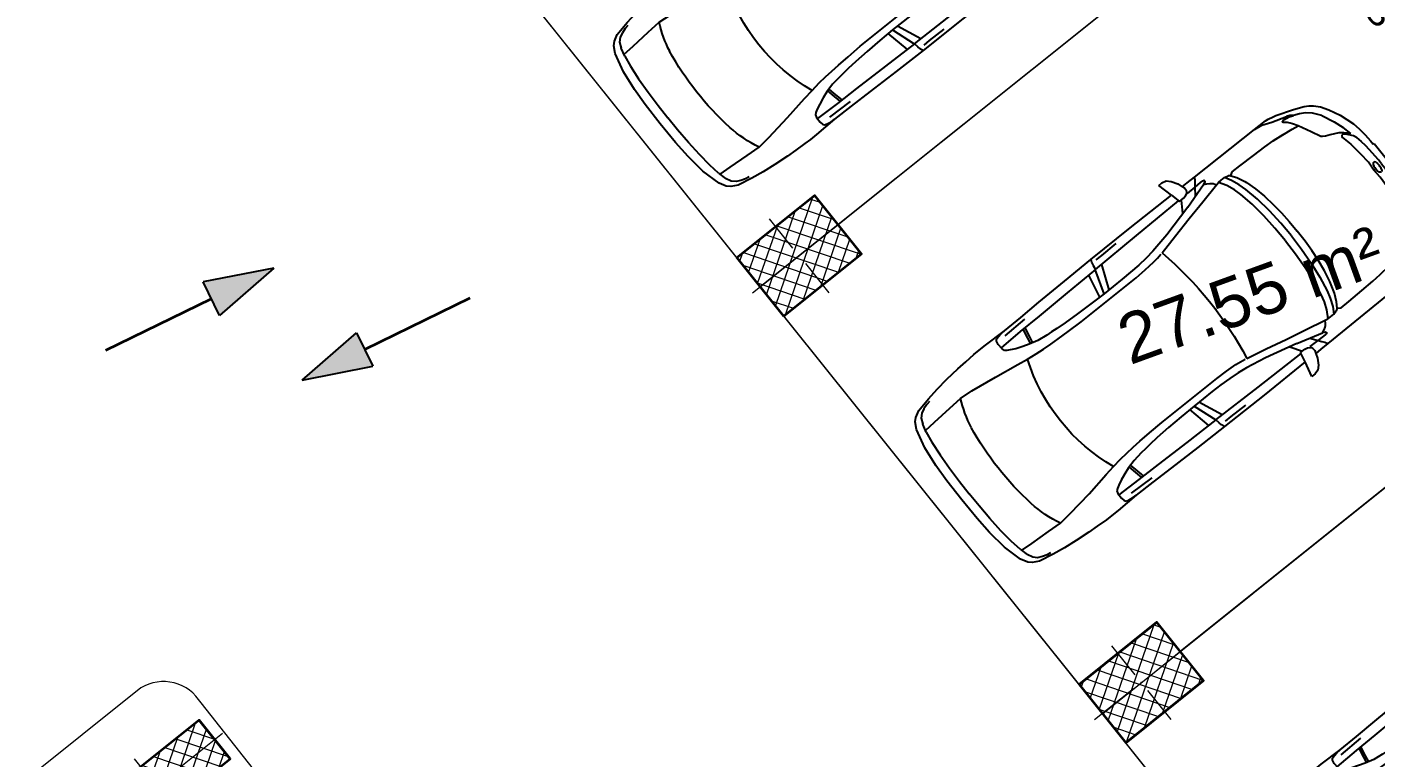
# Model space of a CAD drawing. Header units: metres. Extents: x 7511783 to 7512372, y 4692307 to 4692611.
# Drawn here: x 7511982.96 to 7511993.78, y 4692561.11 to 4692566.97 of the extents above; entities that cross this region are included whole.
import ezdxf

# ---------------------------------------------------------------- set-up
doc = ezdxf.new("R2010")
doc.units = ezdxf.units.M
doc.layers.get('0').update_dxf_attribs({"lineweight": 0})
for name, color, linetype, lineweight in [('A - Fill Zone_Pen_No__1', 7, 'Continuous', 0), ('A - Shtyllat', 7, 'Continuous', 0), ('A - Shtyllat_Pen_No__1', 7, 'Continuous', 0), ('A - Shtyllat_Pen_No__7', 7, 'Continuous', 0), ('A -Polyline', 7, 'Continuous', 0), ('A -Polyline_Pen_No__1', 7, 'Continuous', 0), ('A -Polyline_Pen_No__48', 14, 'Continuous', 0), ('A -Polyline_Pen_No__8', 14, 'Continuous', 0), ('A1 - Bodrumi -1', 7, 'Continuous', 0), ('A1 - Bodrumi -1_Pen_No__42', 8, 'Continuous', 0), ('garazhat-netw', 1, 'Continuous', 0), ('Interior - Furniture _Pen_No__42', 8, 'Continuous', 0)]:
    doc.layers.add(name, color=color, linetype=linetype, lineweight=lineweight)
doc.styles.add('GENERATED_STYLE_1', font='arial.ttf')
doc.styles.get("Standard").update_dxf_attribs({"font": 'arial.ttf'})
pattern_1 = [(44.99999999999998, (0, 0), (-68.94290863686237, 68.94290863686243), []), (135.0000000000001, (0, 0), (68.94290863686219, 68.94290863686261), [])]

# ---------------------------------------------------------------- blocks, each defined once
blk = doc.blocks.new('Slab_6', base_point=(63264.51523607764, -68393.3326743771))
at = {"layer": 'A1 - Bodrumi -1_Pen_No__42', "color": 8, "linetype": 'Continuous', "lineweight": 25, "flags": 128}
blk.add_lwpolyline([(63264.51523607764, -68393.3326743771), (83257.00457082294, -63909.70114019907), (75456.13369070938, -29146.91751099753, 0.0021919497620864), (57048.23205081843, -33332.54687322022), (60252.72529317138, -47612.63264707229), (58637.28843211705, -47925.70844958309), (58785.1422201114, -48589.27355840802), (58818.69832244765, -48581.63779186852)], format="xyb", close=True, dxfattribs=at)
blk = doc.blocks.new('Column_163', base_point=(73274.69880512588, -47399.49129714227))
at = {"layer": 'A - Shtyllat', "linetype": 'Continuous', "lineweight": 0}
h = blk.add_hatch(dxfattribs=at)
h.set_pattern_fill('CONCRETE_BLOCK', color=18, style=0, pattern_type=2)
h.set_pattern_definition(pattern_1)
h.paths.add_polyline_path([(72950.09262046369, -47779.79489281166), (73730.6799886739, -47604.62822763055), (73599.30498978807, -47019.1877014729), (72818.71762157786, -47194.35436665402)])
at = {"layer": 'A - Shtyllat_Pen_No__1', "color": 7, "linetype": 'Continuous', "lineweight": 13}
for p, q in [((73257.18213860778, -47321.43256032126), (73191.49463916484, -47028.71229724243)), ((73352.7575419469, -47381.97463062417), (73743.051226052, -47294.39129803362)), ((73196.64006830486, -47417.0079636604), (72806.34638419976, -47504.59129625095)), ((73292.21547164398, -47477.5500339633), (73357.90297108692, -47770.27029704213))]:
    blk.add_line(p, q, dxfattribs=at)
blk.add_point((73274.69880512588, -47399.49129714227), dxfattribs=at)
at = {"layer": 'A - Shtyllat_Pen_No__7', "color": 7, "linetype": 'Continuous', "lineweight": 35, "flags": 128}
blk.add_lwpolyline([(72950.09262046369, -47779.79489281166), (73730.6799886739, -47604.62822763055), (73599.30498978807, -47019.1877014729), (72818.71762157786, -47194.35436665402)], close=True, dxfattribs=at)
blk = doc.blocks.new('Column_165', base_point=(72312.8686360708, -43113.33057385855))
at = {"layer": 'A - Shtyllat', "linetype": 'Continuous', "lineweight": 0}
h = blk.add_hatch(dxfattribs=at)
h.set_pattern_fill('CONCRETE_BLOCK', color=18, style=0, pattern_type=2)
h.set_pattern_definition(pattern_1)
h.paths.add_polyline_path([(71988.2624514086, -43493.63416952793), (72768.8498196188, -43318.46750434682), (72637.47482073298, -42733.02697818917), (71856.88745252277, -42908.19364337028)])
at = {"layer": 'A - Shtyllat_Pen_No__1', "color": 7, "linetype": 'Continuous', "lineweight": 13}
for p, q in [((72295.35196955268, -43035.27183703754), (72229.66447010975, -42742.5515739587)), ((72390.9273728918, -43095.81390734044), (72781.22105699692, -43008.23057474989)), ((72234.80989924977, -43130.84724037667), (71844.51621514467, -43218.43057296722)), ((72330.3853025889, -43191.38931067957), (72396.07280203182, -43484.1095737584))]:
    blk.add_line(p, q, dxfattribs=at)
blk.add_point((72312.8686360708, -43113.33057385855), dxfattribs=at)
at = {"layer": 'A - Shtyllat_Pen_No__7', "color": 7, "linetype": 'Continuous', "lineweight": 35, "flags": 128}
blk.add_lwpolyline([(71988.2624514086, -43493.63416952793), (72768.8498196188, -43318.46750434682), (72637.47482073298, -42733.02697818917), (71856.88745252277, -42908.19364337028)], close=True, dxfattribs=at)
blk = doc.blocks.new('Column_174', base_point=(65806.27201621678, -44675.92883470222))
at = {"layer": 'A - Shtyllat', "linetype": 'Continuous', "lineweight": 0}
h = blk.add_hatch(dxfattribs=at)
h.set_pattern_fill('CONCRETE_BLOCK', color=18, style=0, pattern_type=2)
h.set_pattern_definition(pattern_1)
h.paths.add_polyline_path([(65264.62315635442, -45002.45067564063), (66435.5042086697, -44739.70067786894), (66347.92087607914, -44349.40699376384), (65177.03982376385, -44612.15699153552)])
at = {"layer": 'A - Shtyllat_Pen_No__1', "color": 7, "linetype": 'Continuous', "lineweight": 13}
for p, q in [((65788.75534969868, -44597.87009788121), (65744.96368340339, -44402.72325582866)), ((65884.33075303781, -44658.41216818412), (66469.77127919545, -44527.03716929828)), ((65728.21327939576, -44693.44550122034), (65142.7727532381, -44824.82050010618)), ((65823.78868273488, -44753.98757152325), (65867.58034903018, -44949.13441357581))]:
    blk.add_line(p, q, dxfattribs=at)
blk.add_point((65806.27201621678, -44675.92883470222), dxfattribs=at)
at = {"layer": 'A - Shtyllat_Pen_No__7', "color": 7, "linetype": 'Continuous', "lineweight": 35, "flags": 128}
blk.add_lwpolyline([(65264.62315635442, -45002.45067564063), (66435.5042086697, -44739.70067786894), (66347.92087607914, -44349.40699376384), (65177.03982376385, -44612.15699153552)], close=True, dxfattribs=at)
blk = doc.blocks.new('Car 05 22')
at = {"layer": 'Interior - Furniture _Pen_No__42', "color": 8, "linetype": 'Continuous', "lineweight": 25}
for p, q in [((1961.117547741, 983.221158223), (1928.938242309, 983.221158223)), ((1928.938242309, 983.221158223), (1957.843908175, 858.0544967500001)), ((1996.903176747, 974.9060932165999), (1961.117547741, 983.221158223)), ((2026.89661068, 945.007687052), (1996.903176747, 974.9060932165999)), ((2054.5732194, 897.577022836), (2026.89661068, 945.007687052)), ((2067.91700908, 857.6794056350001), (2054.5732194, 897.577022836)), ((-706.3378894982, 775.7872218095), (-757.6903274910002, 747.022066986)), ((-585.227090103, 801.027979058), (-706.3378894982, 775.7872218095)), ((-664.8727541800001, 760.961322365), (-701.0941271610001, 743.2591195180001)), ((-626.571782751, 772.4860242179999), (-664.8727541800001, 760.961322365)), ((-594.8871138119998, 778.4895580349998), (-626.571782751, 772.4860242179999)), ((-483.1389679684001, 817.2581826864), (-585.227090103, 801.027979058)), ((-372.3345973750002, 830.229933465), (-483.1389679684001, 817.2581826864)), ((-251.752794228, 841.043733947), (-372.3345973750002, 830.229933465)), ((-168.2198443133, 844.6061713611999), (-251.752794228, 841.043733947)), ((-78.35772569479998, 850.6357850930001), (-168.2198443133, 844.6061713611999)), ((-24.036324899, 852.2918850640001), (-78.35772569479998, 850.6357850930001)), ((40.3182760438, 852.3336850629998), (-24.036324899, 852.2918850640001)), ((230.8030912739, 845.5192631063), (40.3182760438, 852.3336850629998)), ((124.560977278, 791.3967861309999), (129.0398444, 820.4687779309999)), ((125.693926866, 743.8968737240001), (124.560977278, 791.3967861309999)), ((327.3887276080001, 761.920895626), (125.394377448, 756.455747737)), ((129.0398444, 820.4687779309999), (138.886242882, 832.3883788069998)), ((138.886242882, 832.3883788069998), (165.168377873, 840.275885275)), ((165.168377873, 840.275885275), (194.733578306, 844.324685204)), ((194.733578306, 844.324685204), (230.803091274, 845.519263106)), ((210.873013229, 809.2317387879999), (418.0703055720001, 816.1926024380003)), ((400.0158099590001, 847.596806379), (230.8030912739, 845.5192631063)), ((521.9507803269998, 764.6728959719999), (327.3887276080001, 761.920895626)), ((355.2943663540001, 762.315609428), (339.1227247570001, 683.1192857359999)), ((373.4006373970002, 762.5717151969999), (357.2289958010001, 683.375391506)), ((590.7241636140001, 851.6786068920001), (400.0158099590001, 847.596806379)), ((813.627009446, 769.327996556), (521.9507803269998, 764.6728959719999)), ((856.5325990199999, 856.169707455), (590.7241636140001, 851.6786068920001)), ((1108.59023357, 773.98329714), (813.627009446, 769.327996556)), ((1129.8609284, 858.5331077519999), (856.5325990199999, 856.169707455)), ((1036.25651944, 772.8416796290002), (996.5002997029998, 578.7916468290002)), ((1041.96657906, 578.0240872360001), (1107.56627095, 773.967136299)), ((1173.32542975, 774.895061201), (1090.33970038, 577.89253068)), ((1115.14443198, 808.948201529), (1108.59023357, 773.98329714)), ((1108.59023357, 773.98329714), (1537.61805657, 780.025947399)), ((1119.51383092, 833.2672045809999), (1115.14443198, 808.948201529)), ((1120.16623076, 836.3248049650001), (1119.51383092, 833.2672045809999)), ((1120.69723063, 838.160005195), (1120.16623076, 836.3248049650001)), ((1129.8609284, 858.5331077519999), (1120.69723063, 838.160005195)), ((1536.1071561, 860.3802508980001), (1129.8609284, 858.5331077519999)), ((1162.63563846, 830.4777734580001), (1220.13025657, 829.0713745190002)), ((1220.13025657, 829.0713745190002), (1369.65750367, 831.489072695)), ((1957.843908175, 858.0544967500001), (1536.1071561, 860.3802508980001)), ((1537.61805657, 780.025611521), (1974.99295641, 786.0764425990001)), ((1939.15395607, 686.22492547), (1995.917261, 777.427813481)), ((1957.84390817, 858.0544967500001), (1977.22141076, 777.427813481)), ((1977.22141076, 777.427813481), (2019.59119012, 777.427813481)), ((2000.39650233, 701.591770694), (2213.53100788, 762.9814866290001)), ((2019.59119012, 777.427813481), (2044.48611622, 783.069509224)), ((2044.48611622, 783.069509224), (2063.35562216, 792.2740022800001)), ((2063.35562216, 792.2740022800001), (2070.42572439, 799.8521965630001)), ((2068.68333559, 787.696981005), (2065.39356605, 794.4584027669999)), ((2119.91703998, 857.4374531180001), (2067.91700908, 857.6794056350001)), ((2075.28112592, 835.6608695470001), (2067.91700908, 857.6794056350001)), ((2068.68333559, 787.696981005), (2148.02030692, 790.4828861469999)), ((2070.42572439, 799.8521965630001), (2075.2191259, 809.3983893609999)), ((2075.2191259, 809.3983893609999), (2075.28112592, 835.6608695470001)), ((2106.51930118, 732.1586113790001), (2148.02030692, 790.4828861469999)), ((2193.165590015, 856.4504063259001), (2119.91703998, 857.4374531180001)), ((2148.02030692, 790.4828861469999), (2166.81146925, 813.814537484)), ((2148.02030692, 790.4828861469999), (2205.61920777, 792.204186117)), ((2166.81146925, 813.814537484), (2182.27381684, 834.081841238)), ((2182.27381684, 834.081841238), (2193.16559002, 856.4504063260001)), ((2808.01466132, 852.5547640039999), (2193.165590015, 856.4504063259001)), ((2205.61920777, 792.204186117), (2227.21980808, 791.0038861380001)), ((2226.59190807, 769.8777067159999), (2213.53100788, 762.9814866290001)), ((2213.53100788, 762.9814866290001), (2238.34670825, 752.240186817)), ((2234.36910819, 773.9630864369999), (2226.59190807, 769.8828865080001)), ((2227.21980808, 791.0038861380001), (2232.61990816, 790.029986155)), ((2232.61990816, 790.029986155), (2237.93539134, 787.2871225249999)), ((2238.46067648, 776.864360243), (2234.36910819, 773.9630864369999)), ((2240.81890828, 784.03918626), (2237.93539134, 787.2871225249999)), ((2238.46067648, 776.864360243), (2240.85090828, 780.5209863219999)), ((2240.85090828, 780.5209863219999), (2240.81890828, 784.03918626)), ((2855.711363900001, 852.6327640009998), (2808.01466132, 852.5547640039999)), ((2808.01466132, 852.5547640039999), (2876.86636504, 843.317264394)), ((2891.44016583, 852.5287640049999), (2855.711363900001, 852.6327640009998)), ((2876.86636504, 843.317264394), (2954.16376923, 813.731165643)), ((2922.51356751, 852.034364026), (2891.44016583, 852.5287640049999)), ((2904.11849592, 832.8863289209997), (2905.06820589, 832.8379901159999)), ((2945.17226874, 849.4061641369999), (2922.51356751, 852.034364026)), ((2989.61447115, 839.6482645490003), (2945.17226874, 849.4061641369999)), ((2954.16376923, 813.731165643), (3075.78877375, 774.6896785450001)), ((3013.55027244, 833.064864827), (2989.61447115, 839.6482645490003)), ((3154.26138006, 782.5577669589998), (3013.55027244, 833.064864827)), ((3022.47491973, 758.305686711), (3023.66221975, 762.4851866380001)), ((3024.49924208, 753.7186598590001), (3022.47491973, 758.305686711)), ((3023.66221975, 762.4851866380001), (3034.64521991, 765.0503865930001)), ((3034.64521991, 765.0503865930001), (3046.93432009, 763.817386614)), ((3046.93432009, 763.817386614), (3060.9451203, 762.9292866300001)), ((3060.9451203, 762.9292866300001), (3089.85712072, 757.3861867269998)), ((3100.48402088, 763.1120866269999), (3075.78877375, 774.6896785450001)), ((3114.13862108, 753.3111867989999), (3100.48402088, 763.1120866269999)), ((3235.883818752, 747.6101556219), (3154.26138006, 782.5577669589998)), ((-815.0478655078, 667.7598955197002), (-855.0523550635, 511.0116477078998)), ((-784.8200333720001, 721.8124613509999), (-815.0478655078, 667.7598955197002)), ((-757.6903274910002, 747.022066986), (-784.8200333720001, 721.8124613509999)), ((-768.2719792499998, 602.2788720830002), (-750.577082573, 669.7773949330001)), ((-729.425104913, 716.3992494200002), (-750.577082573, 669.7773949330001)), ((-701.0941271610001, 743.2591195180001), (-729.425104913, 716.3992494200002)), ((132.429139117, 722.8048827370001), (125.693926866, 743.8968737240001)), ((146.670770152, 710.6062742990001), (132.429139117, 722.8048827370001)), ((171.252864179, 696.6287725440001), (146.670770152, 710.6062742990001)), ((212.566754139, 676.5412700230002), (171.252864179, 696.6287725440001)), ((266.3151410770001, 654.566867265), (212.566754139, 676.5412700230002)), ((319.4903281550001, 636.426864989), (266.3151410770001, 654.566867265)), ((339.1227247570001, 683.1192857359999), (329.5580559370001, 633.8673348859999)), ((357.2289958010001, 683.375391506), (346.76505809, 629.492778784)), ((2000.39650233, 701.591770694), (1730.35620914, 633.8338533080002)), ((1952.84760406, 621.338789111), (2122.045506540001, 659.9572884350001)), ((2122.045506540001, 659.9572884350001), (2293.79610906, 697.6509877739999)), ((2238.34670825, 752.240186817), (2258.53170854, 739.717487037)), ((2258.53170854, 739.717487037), (2269.0398087, 731.086787188)), ((2269.0398087, 731.086787188), (2278.83550884, 721.965087348)), ((2278.83550884, 721.965087348), (2293.79610906, 697.6509877739999)), ((2293.79610906, 697.6509877739999), (2317.1870094, 700.7385877199999)), ((2293.79610906, 697.6386630720001), (2293.79610906, 697.6509877739999)), ((2317.1870094, 700.7385877199999), (2345.74280982, 702.7498876850001)), ((2355.134199750001, 639.912801441), (2317.1870094, 700.7385877199999)), ((2345.74280982, 702.7498876850001), (2378.929310310001, 702.0184876970001)), ((2410.10490185, 649.1086815510001), (2378.929310310001, 702.0184876970001)), ((2378.929310310001, 702.0184876970001), (2410.57231077, 694.2028878339999)), ((2410.57231077, 694.2028878339999), (2410.58631694, 694.1782473540001)), ((2428.73881104, 681.7061880529999), (2410.57231077, 694.2028878339999)), ((2428.73881104, 681.7061880529999), (2457.25830016, 700.035535323)), ((2428.77597173, 681.700745325), (2428.73881104, 681.7061880529999)), ((2428.77597173, 681.700745325), (2456.66545813, 639.8418234830003)), ((2457.25830016, 700.035535323), (2535.4819126, 697.9905877680001)), ((2535.422612600001, 697.9916562040003), (2673.21491462, 695.5089878119999)), ((2535.46586986, 697.9894090810001), (2535.4819126, 697.988971943)), ((2673.21491462, 695.5089878119999), (2787.200816290001, 691.4809878819998)), ((2787.200816290001, 691.4809878819998), (2868.415817480001, 687.223087957)), ((2868.395882330001, 687.22488671), (2959.72331881, 678.984388101)), ((2959.72331881, 678.984388101), (2868.415817480001, 687.1969879569999)), ((2959.72331881, 678.984388101), (3047.2313201, 666.2002883250001)), ((3037.91041996, 743.452886971), (3024.49924208, 753.7186598590001)), ((3050.61522015, 730.6688871950001), (3037.91041996, 743.452886971)), ((3047.20992906, 666.2041971140001), (3100.00912087, 656.556188494)), ((3064.50712035, 714.6457874760001), (3050.61522015, 730.6688871950001)), ((3076.97452053, 697.807687771), (3064.50712035, 714.6457874760001)), ((3100.00912087, 656.556188494), (3076.97452053, 697.807687771)), ((3089.85712072, 757.3861867269998), (3108.43932099, 751.4304868319999)), ((3152.92075342, 553.873393456), (3100.00912087, 656.556188494)), ((3108.43932099, 751.4304868319999), (3122.8656212, 746.4359869189999)), ((3122.8656212, 746.4359869189999), (3114.13862108, 753.3111867989999)), ((3170.0706946, 726.5554905960001), (3122.8656212, 746.4359869189999)), ((3211.69204952, 701.0151137130001), (3170.0706946, 726.5554905960001)), ((3254.25934432, 663.1775183300001), (3211.69204952, 701.0151137130001)), ((3269.07948628, 728.3294692490001), (3235.883818752, 747.6101556219)), ((3301.867263790001, 602.80900872), (3254.25934432, 663.1775183300001)), ((3298.56678787, 705.6390702070001), (3269.07948628, 728.3294692490001)), ((3337.33388997, 663.3806719909999), (3298.56678787, 705.6390702070001)), ((3374.49419199, 603.583974516), (3337.33388997, 663.3806719909999)), ((-768.2719792499998, 602.2788720830002), (-782.764796709, 510.0106247469999)), ((-764.3441764490001, 617.261773195), (-665.728145997, 623.9546285630003)), ((-665.728145997, 623.9546285630003), (-500.877431885, 634.180288886)), ((-500.877431885, 634.180288886), (-383.0238853850001, 641.9613403830001)), ((-383.0238853850001, 641.9613403830001), (-274.220886173, 631.318400078)), ((-274.220886173, 631.318400078), (-56.404854203, 600.536895199)), ((-56.404854203, 600.536895199), (145.941775497, 566.5900898169999)), ((145.941775497, 566.5900898169999), (233.261172115, 552.312592089)), ((233.261172115, 552.312592089), (315.3092800730001, 541.359190513)), ((315.2936019620001, 541.3606176840001), (384.2945810830001, 535.0794906230001)), ((392.7088835140001, 617.8124267930001), (319.4903281550001, 636.426864989)), ((474.8166917820001, 607.1053878569999), (392.7088835140001, 617.8124267930001)), ((521.3449804749999, 601.6186871690002), (474.8166917820001, 607.1053878569999)), ((569.9935686519999, 596.8381865689998), (521.3449804749999, 601.6186871690002)), ((652.59274858, 590.9845858339997), (569.9935686519999, 596.8381865689998)), ((772.8388193580001, 584.9903850819998), (652.59274858, 590.9845858339997)), ((907.2666866909999, 580.298084493), (772.8388193580001, 584.9903850819998)), ((1041.96657906, 578.0240872360001), (907.2666866909999, 580.298084493)), ((1227.79815085, 577.5186957939999), (1041.96657906, 578.0240872360001)), ((1316.09897866, 580.475793563), (1227.79815085, 577.5186957939999)), ((1403.02450604, 584.4121905939998), (1316.09897866, 580.475793563)), ((1483.8761315, 590.1361862749999), (1403.02450604, 584.4121905939998)), ((1562.00595611, 600.596478384), (1483.8761315, 590.1361862749999)), ((1730.35620914, 633.8338533080002), (1562.00595611, 600.596478384)), ((1597.28918852, 541.1774857889999), (1596.65116701, 540.8889849259999)), ((1610.72419049, 544.0665862469999), (1779.61280153, 581.7538898049997)), ((1779.61280153, 581.7538898049997), (1952.84760406, 621.338789111)), ((2379.77420337, 575.387091212), (2355.13301598, 639.9159014410001)), ((2397.334105950001, 514.2584815219999), (2379.77250853, 575.3929912130001)), ((2436.02871163, 583.2244924540001), (2410.10490185, 649.1086815510001)), ((2453.63941421, 521.616582688), (2436.02871163, 583.2244924540001)), ((2456.66545813, 639.8418234830003), (2487.236391870001, 574.2621729599999)), ((2487.236391870001, 574.2621729599999), (2491.79934275, 562.0052962960001)), ((2491.79994982, 562.0052962960001), (2517.90263133, 477.034766618)), ((3189.62073735, 475.569766106), (3152.92075342, 553.873393456)), ((3301.867263790001, 602.80900872), (3346.015513130001, 501.4217980699999)), ((3418.40079436, 512.7439783509999), (3374.49419199, 603.583974516)), ((-855.0523550635, 511.0116477078998), (-874.6778528530002, 344.9579771100001)), ((-782.7621654889999, 510.027376359), (-794.5333543099999, 390.6265818930001)), ((384.2815104790001, 535.080362318), (454.174320738, 530.4191213629999)), ((454.170282107, 530.4193907049998), (526.242583163, 526.2868907769997)), ((526.2331313149998, 526.2873073839999), (627.7018846490002, 521.814890855)), ((627.698546207, 521.8149872519999), (756.75876515, 518.0884218199999)), ((756.75876515, 518.0884218199999), (1322.62824821, 518.052230308)), ((1322.62824821, 518.052230308), (1420.49779626, 521.652890858)), ((1420.49066257, 521.652523245), (1466.64156934, 524.030772681)), ((1466.62639694, 524.0299908169999), (1510.87647584, 527.594696836)), ((1510.85529759, 527.5929907539999), (1554.25309822, 533.0576906580001)), ((1554.25309822, 533.0576906580001), (1596.82961355, 540.969674969)), ((2419.31580918, 395.7362626700001), (2397.33316008, 514.2635815229997)), ((2477.61661773, 401.0764635800001), (2453.63941421, 521.616582688)), ((2517.90263133, 477.034766618), (2537.54372273, 384.0810341510001)), ((3199.39883308, 466.7584630290001), (3189.62073735, 475.569766106)), ((3220.69886845, 454.388540188), (3199.39883308, 466.7584630290001)), ((3256.10680826, 439.2417534179999), (3220.67662376, 454.4014587129999)), ((3288.390194130001, 425.101248479), (3256.10680826, 439.2417534179999)), ((3346.015513130001, 501.4217980699999), (3374.297465860001, 419.557472908)), ((3457.47689648, 393.0984834030001), (3418.40079436, 512.7439783509999)), ((-874.6778528530002, 344.9579771100001), (-882.944054645, 194.680643518)), ((-794.5333543099999, 390.6265818930001), (-802.4328468090001, 258.715288008)), ((2433.73206705, 266.091642182), (2419.31580918, 395.7362626700001)), ((2493.88922012, 269.050242651), (2477.61661773, 401.0764635800001)), ((2537.54372273, 384.0810341510001), (2551.45611664, 285.6281997640001)), ((3319.36158057, 408.41284265), (3288.390194130001, 425.101248479)), ((3353.46269085, 384.2512837760001), (3319.36158057, 408.41284265)), ((3321.23357975, 370.497229407), (3320.99727986, 362.132926485)), ((3320.99727986, 362.132926485), (3338.31527228, 276.8564967000001)), ((3324.654278260001, 377.297531782), (3321.23357975, 370.497229407)), ((3328.30797666, 379.591332583), (3324.654278260001, 377.297531782)), ((3338.468372210001, 379.4523325350001), (3328.30797666, 379.591332583)), ((3363.640761200001, 357.811724976), (3338.468372210001, 379.4523325350001)), ((3377.182392130001, 359.9734848010001), (3353.46269085, 384.2512837760001)), ((3396.66521323, 315.8049103040001), (3363.640761200001, 357.811724976)), ((3391.09039087, 344.247647689), (3374.297465860001, 419.557472908)), ((3391.09039087, 344.247647689), (3377.182392130001, 359.9734848010001)), ((3468.34279707, 330.9338860280001), (3457.47689648, 393.0984834030001)), ((3474.4914974, 263.721088865), (3468.34279707, 330.9338860280001)), ((-802.4328468090001, 258.715288008), (-806.8131426489999, 124.936494209)), ((2441.61713002, 131.955220918), (2433.73181129, 266.093942182)), ((2503.10292147, 133.173421111), (2493.88922012, 269.050242651)), ((2551.45611664, 285.6281997640001), (2559.71041303, 193.693567653)), ((3338.31527228, 276.8564967000001), (3351.882966340001, 172.661960307)), ((3408.0703938, 289.3779877820001), (3396.66521323, 315.8049103040001)), ((3408.0703938, 289.3779877820001), (3413.77629411, 267.259988716)), ((3413.77548775, 267.2641933500001), (3418.45445829, 242.866384828)), ((3418.452194370001, 242.878189745), (3424.044894670001, 200.723791525)), ((3478.33319761, 199.917191559), (3474.4914974, 263.721088865)), ((-882.944054645, 194.680643518), (-885.3767076889999, 0)), ((-806.8131426489999, 124.936494209), (-808.0470753050001, 0)), ((2444.0197128, -0.0273000043277), (2441.61701245, 131.957220918)), ((2506.01959488, -3.86e-13), (2503.10292147, 133.173421111)), ((2559.71041303, 193.693567653), (2564.38081099, 101.185635342)), ((3351.882966340001, 172.661960307), (3358.343763510001, 75.87012649980001)), ((3424.044894670001, 200.723791525), (3427.72848251, 152.023715234)), ((3432.36383112, 39.98011396419999), (3427.72848251, 152.023715234)), ((3479.35651311, 164.9481933352), (3478.33319761, 199.917191559)), ((3489.519598210001, 164.9481933352), (3479.35651311, 164.9481933352)), ((3489.519598210001, -164.9481933352), (3489.519598210001, 164.9481933352)), ((-885.3767076889999, 0), (-882.944054645, -194.680643518)), ((-806.8131426489999, -124.936494209), (-808.0470753050001, 1.477e-13)), ((2444.0197128, 0.0273000043271), (2441.61701245, -131.957220918)), ((2564.38081099, 101.185635342), (2566.01761027, -0.00610000213065)), ((2564.38081099, -101.185635342), (2566.01761027, 0.00610000212997)), ((3353.95786543, 27.8932505984), (3358.343763510001, 75.87012649980001)), ((3353.95786543, 27.8932505984), (3353.95786543, -0.7649002671629999)), ((3353.95786543, -27.8932505984), (3353.95786543, 0.7649002671619999)), ((3370.89075802, 11.74110410089999), (3370.32315827, -0.7649002671629999)), ((3370.89075802, -11.74110410089999), (3370.32315827, 0.7649002671619999)), ((3372.49235732, 23.6550082622), (3370.89075802, 11.74110410089999)), ((3376.267285060001, 38.99395092400001), (3372.49235732, 23.6550082622)), ((3381.98685317, 46.5714162664), (3376.267285060001, 38.99395092400001)), ((3386.21005132, 48.3522168884), (3381.98685317, 46.5714162664)), ((3386.21005132, 48.3522168884), (3394.28954778, 48.3522168884)), ((3398.51284593, 46.5714162664), (3394.28954778, 48.3522168884)), ((3404.23226311, 38.99375151340001), (3398.51284593, 46.5714162664)), ((3404.23226311, 38.99375151340001), (3408.00714178, 23.6550082622)), ((3408.00714178, 23.6550082622), (3409.766541010001, 8.055102813469999)), ((3409.766541010001, 8.055102813469999), (3409.766541010001, -4.961e-13)), ((3431.76949509, 57.3729975776), (3431.76949509, 56.7710829698)), ((3432.04453126, -0.0109000038072), (3432.36383112, 39.98011396419999)), ((3432.04453126, 0.0109000038063), (3432.36383112, -39.98011396419999)), ((2506.01959488, -2.78e-13), (2503.10292147, -133.173421111)), ((2559.71041303, -193.693567653), (2564.38081099, -101.185635342)), ((3351.882966340001, -172.661960307), (3358.343763510001, -75.87012649980001)), ((3353.95786543, -27.8932505984), (3358.343763510001, -75.87012649980001)), ((3372.49235732, -23.6550082622), (3370.89075802, -11.74110410089999)), ((3376.267285060001, -38.99395092400001), (3372.49235732, -23.6550082622)), ((3381.98685317, -46.5714162664), (3376.267285060001, -38.99395092400001)), ((3386.21005132, -48.3522168884), (3381.98685317, -46.5714162664)), ((3386.21005132, -48.3522168884), (3394.28954778, -48.3522168884)), ((3398.51284593, -46.5714162664), (3394.28954778, -48.3522168884)), ((3404.23226311, -38.99375151340001), (3398.51284593, -46.5714162664)), ((3404.23226311, -38.99375151340001), (3408.00714178, -23.6550082622)), ((3408.00714178, -23.6550082622), (3409.766541010001, -8.055102813469999)), ((3409.766541010001, -8.055102813469999), (3409.766541010001, -3.892e-13)), ((3432.36383112, -39.98011396419999), (3427.72848251, -152.023715234)), ((3431.76949509, -57.3729975776), (3431.76949509, -56.7710829698)), ((-882.944054645, -194.680643518), (-874.6778528530002, -344.9579771100001)), ((-802.4328468090001, -258.715288008), (-806.8131426489999, -124.936494209)), ((2441.61713002, -131.955220918), (2433.73181129, -266.093942182)), ((2503.10292147, -133.173421111), (2493.88922012, -269.050242651)), ((2551.45611664, -285.6281997640001), (2559.71041303, -193.693567653)), ((3338.31527228, -276.8564967000001), (3351.882966340001, -172.661960307)), ((3418.452194370001, -242.878189745), (3424.044894670001, -200.723791525)), ((3424.044894670001, -200.723791525), (3427.72848251, -152.023715234)), ((3474.4914974, -263.721088865), (3478.33319761, -199.917191559)), ((3478.33319761, -199.917191559), (3479.35651311, -164.9481933352)), ((3479.35651311, -164.9481933352), (3489.519598210001, -164.9481933352)), ((-794.5333543099999, -390.6265818930001), (-802.4328468090001, -258.715288008)), ((2433.73206705, -266.091642182), (2419.31580918, -395.7362626700001)), ((2493.88922012, -269.050242651), (2477.61661773, -401.0764635800001)), ((2537.54372273, -384.0810341510001), (2551.45611664, -285.6281997640001)), ((3320.99727986, -362.132926485), (3338.31527228, -276.8564967000001)), ((3396.66521323, -315.8049103040001), (3363.640761200001, -357.811724976)), ((3408.0703938, -289.3779877820001), (3396.66521323, -315.8049103040001)), ((3408.0703938, -289.3779877820001), (3413.77629411, -267.259988716)), ((3413.77548775, -267.2641933500001), (3418.45445829, -242.866384828)), ((3468.34279707, -330.9338860280001), (3474.4914974, -263.721088865)), ((-874.6778528530002, -344.9579771100001), (-855.0523550635, -511.0116477078998)), ((-782.7621654889999, -510.027376359), (-794.5333543099999, -390.6265818930001)), ((2419.31580918, -395.7362626700001), (2397.33316008, -514.2635815229997)), ((2477.61661773, -401.0764635800001), (2453.63941421, -521.616582688)), ((2517.90263133, -477.034766618), (2537.54372273, -384.0810341510001)), ((3288.390194130001, -425.101248479), (3256.10680826, -439.2417534179999)), ((3319.36158057, -408.41284265), (3288.390194130001, -425.101248479)), ((3353.46269085, -384.2512837760001), (3319.36158057, -408.41284265)), ((3321.23357975, -370.497229407), (3320.99727986, -362.132926485)), ((3324.654278260001, -377.297531782), (3321.23357975, -370.497229407)), ((3328.30797666, -379.591332583), (3324.654278260001, -377.297531782)), ((3338.468372210001, -379.4523325350001), (3328.30797666, -379.591332583)), ((3363.640761200001, -357.811724976), (3338.468372210001, -379.4523325350001)), ((3346.015513130001, -501.4217980699999), (3374.297465860001, -419.557472908)), ((3377.182392130001, -359.9734848010001), (3353.46269085, -384.2512837760001)), ((3391.09039087, -344.247647689), (3374.297465860001, -419.557472908)), ((3391.09039087, -344.247647689), (3377.182392130001, -359.9734848010001)), ((3418.40079436, -512.7439783509999), (3457.47689648, -393.0984834030001)), ((3457.47689648, -393.0984834030001), (3468.34279707, -330.9338860280001)), ((-855.0523550635, -511.0116477078998), (-815.0478655078, -667.7598955197002)), ((-768.2719792499998, -602.2788720830002), (-782.764796709, -510.0106247469999)), ((315.2936019620001, -541.3606176840001), (384.2945810830001, -535.0794906230001)), ((384.2815104790001, -535.080362318), (454.174320738, -530.4191213629999)), ((454.170282107, -530.4193907049998), (526.242583163, -526.2868907769997)), ((526.2331313149998, -526.2873073839999), (627.7018846490002, -521.814890855)), ((627.698546207, -521.8149872519999), (756.75876515, -518.0884218199999)), ((756.75876515, -518.0884218199999), (1322.62824821, -518.052230308)), ((1322.62824821, -518.052230308), (1420.49779626, -521.652890858)), ((1420.49066257, -521.652523245), (1466.64156934, -524.030772681)), ((1466.62639694, -524.0299908169999), (1510.87647584, -527.594696836)), ((1510.85529759, -527.5929907539999), (1554.25309822, -533.0576906580001)), ((1554.25309822, -533.0576906580001), (1596.82961355, -540.969674969)), ((1597.28918852, -541.1774857889999), (1596.65116701, -540.8889849259999)), ((2397.334105950001, -514.2584815219999), (2379.77250853, -575.3929912130001)), ((2453.63941421, -521.616582688), (2436.02871163, -583.2244924540001)), ((2491.79994982, -562.0052962960001), (2517.90263133, -477.034766618)), ((3189.62073735, -475.569766106), (3152.92075342, -553.873393456)), ((3199.39883308, -466.7584630290001), (3189.62073735, -475.569766106)), ((3220.69886845, -454.388540188), (3199.39883308, -466.7584630290001)), ((3256.10680826, -439.2417534179999), (3220.67662376, -454.4014587129999)), ((3301.867263790001, -602.80900872), (3346.015513130001, -501.4217980699999)), ((3374.49419199, -603.583974516), (3418.40079436, -512.7439783509999)), ((-768.2719792499998, -602.2788720830002), (-750.577082573, -669.7773949330001)), ((-764.3441764490001, -617.261773195), (-665.728145997, -623.9546285630003)), ((-665.728145997, -623.9546285630003), (-500.877431885, -634.180288886)), ((-500.877431885, -634.180288886), (-383.0238853850001, -641.9613403830001)), ((-383.0238853850001, -641.9613403830001), (-274.220886173, -631.318400078)), ((-274.220886173, -631.318400078), (-56.404854203, -600.536895199)), ((-56.404854203, -600.536895199), (145.941775497, -566.5900898169999)), ((145.941775497, -566.5900898169999), (233.261172115, -552.312592089)), ((233.261172115, -552.312592089), (315.3092800730001, -541.359190513)), ((319.4903281550001, -636.426864989), (266.3151410770001, -654.566867265)), ((392.7088835140001, -617.8124267930001), (319.4903281550001, -636.426864989)), ((339.1227247570001, -683.1192857359999), (329.5580559370001, -633.8673348859999)), ((357.2289958010001, -683.375391506), (346.76505809, -629.492778784)), ((474.8166917820001, -607.1053878569999), (392.7088835140001, -617.8124267930001)), ((521.3449804749999, -601.6186871690002), (474.8166917820001, -607.1053878569999)), ((569.9935686519999, -596.8381865689998), (521.3449804749999, -601.6186871690002)), ((652.59274858, -590.9845858339997), (569.9935686519999, -596.8381865689998)), ((772.8388193580001, -584.9903850819998), (652.59274858, -590.9845858339997)), ((907.2666866909999, -580.298084493), (772.8388193580001, -584.9903850819998)), ((1041.96657906, -578.0240872360001), (907.2666866909999, -580.298084493)), ((1036.25651944, -772.8416796290002), (996.5002997029998, -578.7916468290002)), ((1227.79815085, -577.5186957939999), (1041.96657906, -578.0240872360001)), ((1041.96657906, -578.0240872360001), (1107.56627095, -773.967136299)), ((1173.32542975, -774.895061201), (1090.33970038, -577.89253068)), ((1316.09897866, -580.475793563), (1227.79815085, -577.5186957939999)), ((1403.02450604, -584.4121905939998), (1316.09897866, -580.475793563)), ((1483.8761315, -590.1361862749999), (1403.02450604, -584.4121905939998)), ((1562.00595611, -600.596478384), (1483.8761315, -590.1361862749999)), ((1730.35620914, -633.8338533080002), (1562.00595611, -600.596478384)), ((1610.72419049, -544.0665862469999), (1779.61280153, -581.7538898049997)), ((2000.39650233, -701.591770694), (1730.35620914, -633.8338533080002)), ((1779.61280153, -581.7538898049997), (1952.84760406, -621.338789111)), ((1952.84760406, -621.338789111), (2122.045506540001, -659.9572884350001)), ((2355.134199750001, -639.912801441), (2317.1870094, -700.7385877199999)), ((2379.77420337, -575.387091212), (2355.13301598, -639.9159014410001)), ((2410.10490185, -649.1086815510001), (2378.929310310001, -702.0184876970001)), ((2436.02871163, -583.2244924540001), (2410.10490185, -649.1086815510001)), ((2428.77597173, -681.700745325), (2456.66545813, -639.8418234830003)), ((2456.66545813, -639.8418234830003), (2487.236391870001, -574.2621729599999)), ((2487.236391870001, -574.2621729599999), (2491.79934275, -562.0052962960001)), ((3152.92075342, -553.873393456), (3100.00912087, -656.556188494)), ((3301.867263790001, -602.80900872), (3254.25934432, -663.1775183300001)), ((3337.33388997, -663.3806719909999), (3374.49419199, -603.583974516)), ((-815.0478655078, -667.7598955197002), (-784.8200333720001, -721.8124613509999)), ((-784.8200333720001, -721.8124613509999), (-757.6903274910002, -747.022066986)), ((-757.6903274910002, -747.022066986), (-706.3378894982, -775.7872218095)), ((-729.425104913, -716.3992494200002), (-750.577082573, -669.7773949330001)), ((-701.0941271610001, -743.2591195180001), (-729.425104913, -716.3992494200002)), ((-664.8727541800001, -760.961322365), (-701.0941271610001, -743.2591195180001)), ((125.693926866, -743.8968737240001), (124.560977278, -791.3967861309999)), ((327.3887276080001, -761.920895626), (125.394377448, -756.455747737)), ((132.429139117, -722.8048827370001), (125.693926866, -743.8968737240001)), ((146.670770152, -710.6062742990001), (132.429139117, -722.8048827370001)), ((171.252864179, -696.6287725440001), (146.670770152, -710.6062742990001)), ((212.566754139, -676.5412700230002), (171.252864179, -696.6287725440001)), ((266.3151410770001, -654.566867265), (212.566754139, -676.5412700230002)), ((355.2943663540001, -762.315609428), (339.1227247570001, -683.1192857359999)), ((373.4006373970002, -762.5717151969999), (357.2289958010001, -683.375391506)), ((1939.15395607, -686.22492547), (1995.917261, -777.427813481)), ((2000.39650233, -701.591770694), (2213.53100788, -762.9814866290001)), ((2106.51930118, -732.1586113790001), (2148.02030692, -790.4828861469999)), ((2122.045506540001, -659.9572884350001), (2293.79610906, -697.6509877739999)), ((2213.53100788, -762.9814866290001), (2238.34670825, -752.240186817)), ((2238.34670825, -752.240186817), (2258.53170854, -739.717487037)), ((2258.53170854, -739.717487037), (2269.0398087, -731.086787188)), ((2269.0398087, -731.086787188), (2278.83550884, -721.965087348)), ((2278.83550884, -721.965087348), (2293.79610906, -697.6509877739999)), ((2293.79610906, -697.6386630720001), (2293.79610906, -697.6509877739999)), ((2293.79610906, -697.6509877739999), (2317.1870094, -700.7385877199999)), ((2317.1870094, -700.7385877199999), (2345.74280982, -702.7498876850001)), ((2345.74280982, -702.7498876850001), (2378.929310310001, -702.0184876970001)), ((2378.929310310001, -702.0184876970001), (2410.57231077, -694.2028878339999)), ((2428.73881104, -681.7061880529999), (2410.57231077, -694.2028878339999)), ((2410.57231077, -694.2028878339999), (2410.58631694, -694.1782473540001)), ((2428.77597173, -681.700745325), (2428.73881104, -681.7061880529999)), ((2428.73881104, -681.7061880529999), (2457.25830016, -700.035535323)), ((2457.25830016, -700.035535323), (2535.4819126, -697.9905877680001)), ((2535.422612600001, -697.9916562040003), (2673.21491462, -695.5089878119999)), ((2535.46586986, -697.9894090810001), (2535.4819126, -697.988971943)), ((2673.21491462, -695.5089878119999), (2787.200816290001, -691.4809878819998)), ((2787.200816290001, -691.4809878819998), (2868.415817480001, -687.223087957)), ((2868.395882330001, -687.22488671), (2959.72331881, -678.984388101)), ((2959.72331881, -678.984388101), (2868.415817480001, -687.1969879569999)), ((2959.72331881, -678.984388101), (3047.2313201, -666.2002883250001)), ((3024.49924208, -753.7186598590001), (3022.47491973, -758.305686711)), ((3037.91041996, -743.452886971), (3024.49924208, -753.7186598590001)), ((3050.61522015, -730.6688871950001), (3037.91041996, -743.452886971)), ((3047.20992906, -666.2041971140001), (3100.00912087, -656.556188494)), ((3064.50712035, -714.6457874760001), (3050.61522015, -730.6688871950001)), ((3060.9451203, -762.9292866300001), (3089.85712072, -757.3861867269998)), ((3076.97452053, -697.807687771), (3064.50712035, -714.6457874760001)), ((3100.00912087, -656.556188494), (3076.97452053, -697.807687771)), ((3089.85712072, -757.3861867269998), (3108.43932099, -751.4304868319999)), ((3114.13862108, -753.3111867989999), (3100.48402088, -763.1120866269999)), ((3108.43932099, -751.4304868319999), (3122.8656212, -746.4359869189999)), ((3122.8656212, -746.4359869189999), (3114.13862108, -753.3111867989999)), ((3170.0706946, -726.5554905960001), (3122.8656212, -746.4359869189999)), ((3154.26138006, -782.5577669589998), (3235.883818752, -747.6101556219)), ((3211.69204952, -701.0151137130001), (3170.0706946, -726.5554905960001)), ((3254.25934432, -663.1775183300001), (3211.69204952, -701.0151137130001)), ((3235.883818752, -747.6101556219), (3269.07948628, -728.3294692490001)), ((3269.07948628, -728.3294692490001), (3298.56678787, -705.6390702070001)), ((3298.56678787, -705.6390702070001), (3337.33388997, -663.3806719909999)), ((-706.3378894982, -775.7872218095), (-585.227090103, -801.027979058)), ((-626.571782751, -772.4860242179999), (-664.8727541800001, -760.961322365)), ((-594.8871138119998, -778.4895580349998), (-626.571782751, -772.4860242179999)), ((-585.227090103, -801.027979058), (-483.149337101, -817.256968783)), ((-483.149337101, -817.256968783), (-372.3345973750002, -830.229933465)), ((-372.3345973750002, -830.229933465), (-251.752794228, -841.043733947)), ((-251.752794228, -841.043733947), (-168.2198443133, -844.6061713611999)), ((-168.2198443133, -844.6061713611999), (-78.35772569479998, -850.6357850930001)), ((-78.35772569479998, -850.6357850930001), (-24.036324899, -852.2918850640001)), ((-24.036324899, -852.2918850640001), (40.3182760438, -852.3336850629998)), ((40.3182760438, -852.3336850629998), (230.8030912739, -845.5192631063)), ((124.560977278, -791.3967861309999), (129.0398444, -820.4687779309999)), ((129.0398444, -820.4687779309999), (138.886242882, -832.3883788069998)), ((138.886242882, -832.3883788069998), (165.168377873, -840.275885275)), ((165.168377873, -840.275885275), (194.733578306, -844.324685204)), ((194.733578306, -844.324685204), (230.803091274, -845.519263106)), ((210.873013229, -809.2317387879999), (418.0703055720001, -816.1926024380003)), ((230.8030912739, -845.5192631063), (400.0158099590001, -847.596806379)), ((521.9507803269998, -764.6728959719999), (327.3887276080001, -761.920895626)), ((400.0158099590001, -847.596806379), (590.7241636140001, -851.6786068920001)), ((813.627009446, -769.327996556), (521.9507803269998, -764.6728959719999)), ((590.7241636140001, -851.6786068920001), (856.5325990199999, -856.169707455)), ((1108.59023357, -773.98329714), (813.627009446, -769.327996556)), ((856.5325990199999, -856.169707455), (1129.8609284, -858.5331077519999)), ((1108.59023357, -773.98329714), (1537.61805657, -780.025947399)), ((1115.14443198, -808.948201529), (1108.59023357, -773.98329714)), ((1119.51383092, -833.2672045809999), (1115.14443198, -808.948201529)), ((1120.16623076, -836.3248049650001), (1119.51383092, -833.2672045809999)), ((1120.69723063, -838.160005195), (1120.16623076, -836.3248049650001)), ((1129.8609284, -858.5331077519999), (1120.69723063, -838.160005195)), ((1129.8609284, -858.5331077519999), (1536.1071561, -860.3802508980001)), ((1162.63563846, -830.4777734580001), (1220.13025657, -829.0713745190002)), ((1220.13025657, -829.0713745190002), (1369.65750367, -831.489072695)), ((1536.1071561, -860.3802508980001), (1957.84390817, -858.0544967500001)), ((1537.61805657, -780.025611521), (1974.99295641, -786.0764425990001)), ((1957.84390817, -858.0544967500001), (1928.938242309, -983.221158223)), ((1957.84390817, -858.0544967500001), (1977.22141076, -777.427813481)), ((1977.22141076, -777.427813481), (2019.59119012, -777.427813481)), ((2019.59119012, -777.427813481), (2044.48611622, -783.069509224)), ((2044.48611622, -783.069509224), (2063.35562216, -792.2740022800001)), ((2054.5732194, -897.577022836), (2067.917009081, -857.6794056350001)), ((2063.35562216, -792.2740022800001), (2070.42572439, -799.8521965630001)), ((2068.68333559, -787.696981005), (2065.39356605, -794.4584027669999)), ((2075.28112592, -835.6608695470001), (2067.91700908, -857.6794056350001)), ((2067.917009081, -857.6794056350001), (2119.91703998, -857.4374531180001)), ((2068.68333559, -787.696981005), (2148.02030692, -790.4828861469999)), ((2070.42572439, -799.8521965630001), (2075.2191259, -809.3983893609999)), ((2075.2191259, -809.3983893609999), (2075.28112592, -835.6608695470001)), ((2119.91703998, -857.4374531180001), (2193.165590015, -856.4504063259001)), ((2148.02030692, -790.4828861469999), (2166.81146925, -813.814537484)), ((2148.02030692, -790.4828861469999), (2205.61920777, -792.204186117)), ((2166.81146925, -813.814537484), (2182.27381684, -834.081841238)), ((2182.27381684, -834.081841238), (2193.16559002, -856.4504063260001)), ((2193.165590015, -856.4504063259001), (2808.01466132, -852.5547640039999)), ((2205.61920777, -792.204186117), (2227.21980808, -791.0038861380001)), ((2226.59190807, -769.8777067159999), (2213.53100788, -762.9814866290001)), ((2234.36910819, -773.9630864369999), (2226.59190807, -769.8828865080001)), ((2227.21980808, -791.0038861380001), (2232.61990816, -790.029986155)), ((2232.61990816, -790.029986155), (2237.93539134, -787.2871225249999)), ((2238.46067648, -776.864360243), (2234.36910819, -773.9630864369999)), ((2240.81890828, -784.03918626), (2237.93539134, -787.2871225249999)), ((2238.46067648, -776.864360243), (2240.85090828, -780.5209863219999)), ((2240.85090828, -780.5209863219999), (2240.81890828, -784.03918626)), ((2808.01466132, -852.5547640039999), (2876.86636504, -843.317264394)), ((2808.01466132, -852.5547640039999), (2855.711363900001, -852.6327640009998)), ((2855.711363900001, -852.6327640009998), (2891.44016583, -852.5287640049999)), ((2876.86636504, -843.317264394), (2954.16376923, -813.731165643)), ((2891.44016583, -852.5287640049999), (2922.51356751, -852.034364026)), ((2922.51356751, -852.034364026), (2945.17226874, -849.4061641369999)), ((2945.17226874, -849.4061641369999), (2989.61447115, -839.6482645490003)), ((2954.16376923, -813.731165643), (3075.78877375, -774.6896785450001)), ((2989.61447115, -839.6482645490003), (3013.55027244, -833.064864827)), ((3013.55027244, -833.064864827), (3154.26138006, -782.5577669589998)), ((3022.47491973, -758.305686711), (3023.66221975, -762.4851866380001)), ((3023.66221975, -762.4851866380001), (3034.64521991, -765.0503865930001)), ((3034.64521991, -765.0503865930001), (3046.93432009, -763.817386614)), ((3046.93432009, -763.817386614), (3060.9451203, -762.9292866300001)), ((3100.48402088, -763.1120866269999), (3075.78877375, -774.6896785450001)), ((1996.903176747, -974.9060932165999), (2026.89661068, -945.007687052)), ((2026.89661068, -945.007687052), (2054.5732194, -897.577022836)), ((1928.938242309, -983.221158223), (1961.117547741, -983.221158223)), ((1961.117547741, -983.221158223), (1996.903176747, -974.9060932165999))]:
    blk.add_line(p, q, dxfattribs=at)
for centre, radius, start, end in [((492.8743121958, 217.6762888661), 973.2499460395999, 154.1544541405, 170.9117329646), ((1649.811844864, 0), 1520.416064058, 158.6992078, 201.3007921999999), ((-1245.217819199, 0), 2907.303426369, 349.2141992177, 10.78580078235), ((1856.361619248, -1.736472437241999), 2353.963924674, 170.8803955853, 189.9222862500999), ((492.8743121958, -217.6762888661), 973.2499460395999, 191.230533967, 205.8455458595)]:
    blk.add_arc(centre, radius, start, end, dxfattribs=at)
blk = doc.blocks.new('Polyline_3', base_point=(20887.10587032432, -7380.512641548444))
at = {"layer": 'A -Polyline_Pen_No__48', "linetype": 'Continuous', "lineweight": 25}
blk.add_hatch(color=14, dxfattribs=at).paths.add_polyline_path([(19387.10587032432, -7380.512641548451), (19946.91337032432, -7530.512641548449), (19946.91337032432, -7230.512641548448)])
at = {"layer": 'A -Polyline_Pen_No__48', "color": 14, "linetype": 'Continuous', "lineweight": 25}
for p, q in [((19387.10587032432, -7380.512641548451), (19946.91337032432, -7230.512641548448)), ((19946.91337032432, -7230.512641548448), (19946.91337032432, -7530.512641548449)), ((19387.10587032432, -7380.512641548451), (19946.91337032432, -7530.512641548449))]:
    blk.add_line(p, q, dxfattribs=at)
at = {"layer": 'A -Polyline_Pen_No__8', "color": 14, "linetype": 'Continuous', "lineweight": 35, "flags": 128}
blk.add_lwpolyline([(20887.10587032432, -7380.512641548444), (19946.91337032432, -7380.512641548448)], dxfattribs=at)
blk = doc.blocks.new('Polyline_4', base_point=(19387.10587032436, -9921.926484050668))
at = {"layer": 'A -Polyline_Pen_No__48', "linetype": 'Continuous', "lineweight": 25}
blk.add_hatch(color=14, dxfattribs=at).paths.add_polyline_path([(20887.10587032436, -9921.926484050638), (20327.29837032436, -9771.92648405065), (20327.29837032436, -10071.92648405065)])
at = {"layer": 'A -Polyline_Pen_No__48', "color": 14, "linetype": 'Continuous', "lineweight": 25}
for p, q in [((20887.10587032436, -9921.926484050638), (20327.29837032436, -9771.92648405065)), ((20327.29837032436, -10071.92648405065), (20327.29837032436, -9771.92648405065)), ((20887.10587032436, -9921.926484050638), (20327.29837032436, -10071.92648405065))]:
    blk.add_line(p, q, dxfattribs=at)
at = {"layer": 'A -Polyline_Pen_No__8', "color": 14, "linetype": 'Continuous', "lineweight": 35, "flags": 128}
blk.add_lwpolyline([(19387.10587032436, -9921.926484050668), (20327.29837032436, -9921.926484050651)], dxfattribs=at)

msp = doc.modelspace()

# ---------------------------------------------------------------- linework, layer by layer
for points in [[(7511987.01733485, 4692567.164662196), (7511991.915036979, 4692571.087508973), (7511993.740155089, 4692568.808832952), (7511988.84245195, 4692564.885990647), (7511987.01733485, 4692567.164662196)], [(7511993.472637153, 4692568.594562987), (7511988.842454501, 4692564.885987462), (7511991.588585873, 4692561.45742311), (7511996.484265887, 4692565.378650511), (7511993.738134515, 4692568.807214861), (7511993.472637153, 4692568.594562987)], [(7511998.711817096, 4692562.601669182), (7511993.814120661, 4692558.67882726), (7511991.588585873, 4692561.45742311), (7511996.486282043, 4692565.380265365), (7511998.711817096, 4692562.601669182)]]:
    msp.add_lwpolyline(points, close=True)
at = {"layer": 'A -Polyline_Pen_No__1', "color": 7, "linetype": 'Continuous', "lineweight": 13}
for points in [[(7511969.876201952, 4692527.166784963), (7511999.678525314, 4692551.03715366, 0.4142135623730928), (7511999.709596161, 4692551.318284595), (7511980.077756172, 4692575.828775027)], [(7511966.280536559, 4692531.016152311), (7511991.877243611, 4692551.518004709, 0.4119371924854632), (7511991.925301556, 4692551.937874166), (7511984.353288064, 4692561.543771447, 0.416493602296413), (7511983.871351129, 4692561.665602962), (7511980.086631386, 4692558.634206565)]]:
    msp.add_lwpolyline(points, format="xyb", dxfattribs=at)
for points in [[(7511993.51952069, 4692568.632114667), (7511989.46659476, 4692565.385896745)], [(7511996.0043601, 4692564.994266786), (7511992.212726133, 4692561.957332394)]]:
    msp.add_lwpolyline(points, dxfattribs=at)
at = {"layer": 'garazhat-netw', "color": 1, "linetype": 'Continuous', "lineweight": 0}
for p, q in [((7511988.842454501, 4692564.885987462), (7511993.738134515, 4692568.807214861)), ((7511988.842454501, 4692564.885987462), (7511993.738134515, 4692568.807214861)), ((7511988.842454501, 4692564.885987462), (7511987.017334848, 4692567.164662196)), ((7511991.588585872, 4692561.45742311), (7511996.484265885, 4692565.378650511)), ((7511991.588585872, 4692561.45742311), (7511996.484265885, 4692565.378650511)), ((7511988.842454501, 4692564.885987462), (7511991.588585872, 4692561.45742311)), ((7511993.814120661, 4692558.67882726), (7511991.588585872, 4692561.45742311))]:
    msp.add_line(p, q, dxfattribs=at)

# ---------------------------------------------------------------- block references
at = {"layer": 'A - Shtyllat', "color": 7, "lineweight": 35, "xscale": 0.001, "yscale": 0.001, "zscale": 0.001, "rotation": 26.04535599708318}
for name, p in [('Column_165', (7511989.154656283, 4692565.136047551)), ('Column_163', (7511991.900787655, 4692561.707483199)), ('Column_174', (7511983.994935286, 4692560.875203485))]:
    msp.add_blockref(name, p, dxfattribs=at)
at = {"layer": 'A -Polyline', "color": 14, "linetype": 'Continuous', "lineweight": 35, "xscale": 0.001, "yscale": 0.001, "zscale": 0.001, "rotation": 26.04535599708318}
for name, p in [('Polyline_4', (7511983.590429211, 4692564.37843483)), ('Polyline_3', (7511986.511746251, 4692564.796395431))]:
    msp.add_blockref(name, p, dxfattribs=at)
at = {"layer": 'A1 - Bodrumi -1', "color": 8, "linetype": 'Continuous', "lineweight": 25, "xscale": 0.001, "yscale": 0.001, "zscale": 0.001, "rotation": 26.04535599708318}
msp.add_blockref('Slab_6', (7511992.125199271, 4692538.450338269), dxfattribs=at)
at = {"layer": 'Interior - Furniture _Pen_No__42', "color": 8, "linetype": 'Continuous', "lineweight": 25, "xscale": -0.001, "yscale": 0.001, "rotation": 218.6932141637826}
for p in [(7511988.730477237, 4692566.750609749), (7511991.150552232, 4692563.729129082), (7511993.846800146, 4692560.362844581)]:
    msp.add_blockref('Car 05 22', p, dxfattribs=at)

# ---------------------------------------------------------------- texts
at = {"layer": 'A - Fill Zone_Pen_No__1', "color": 7, "lineweight": 13, "insert": (7511993.672427784, 4692567.10102038), "char_height": 0.2099999964237213, "attachment_point": 7, "rotation": 308.69317474143764, "style": 'GENERATED_STYLE_1'}
msp.add_mtext('{\\fArial|b0|i0|c0|p34;Parking ^MS =27.55 m{\\H0.66x;\\S2^  ;}}', dxfattribs=at)
at = {"layer": 'garazhat-netw', "color": 1, "linetype": 'Continuous', "lineweight": 0, "insert": (7511992.663360193, 4692565.132318986), "char_height": 0.4, "attachment_point": 5, "rotation": 19.999999999999996}
msp.add_mtext('\\P27.55 m²', dxfattribs=at)

doc.saveas('drawing.dxf')
